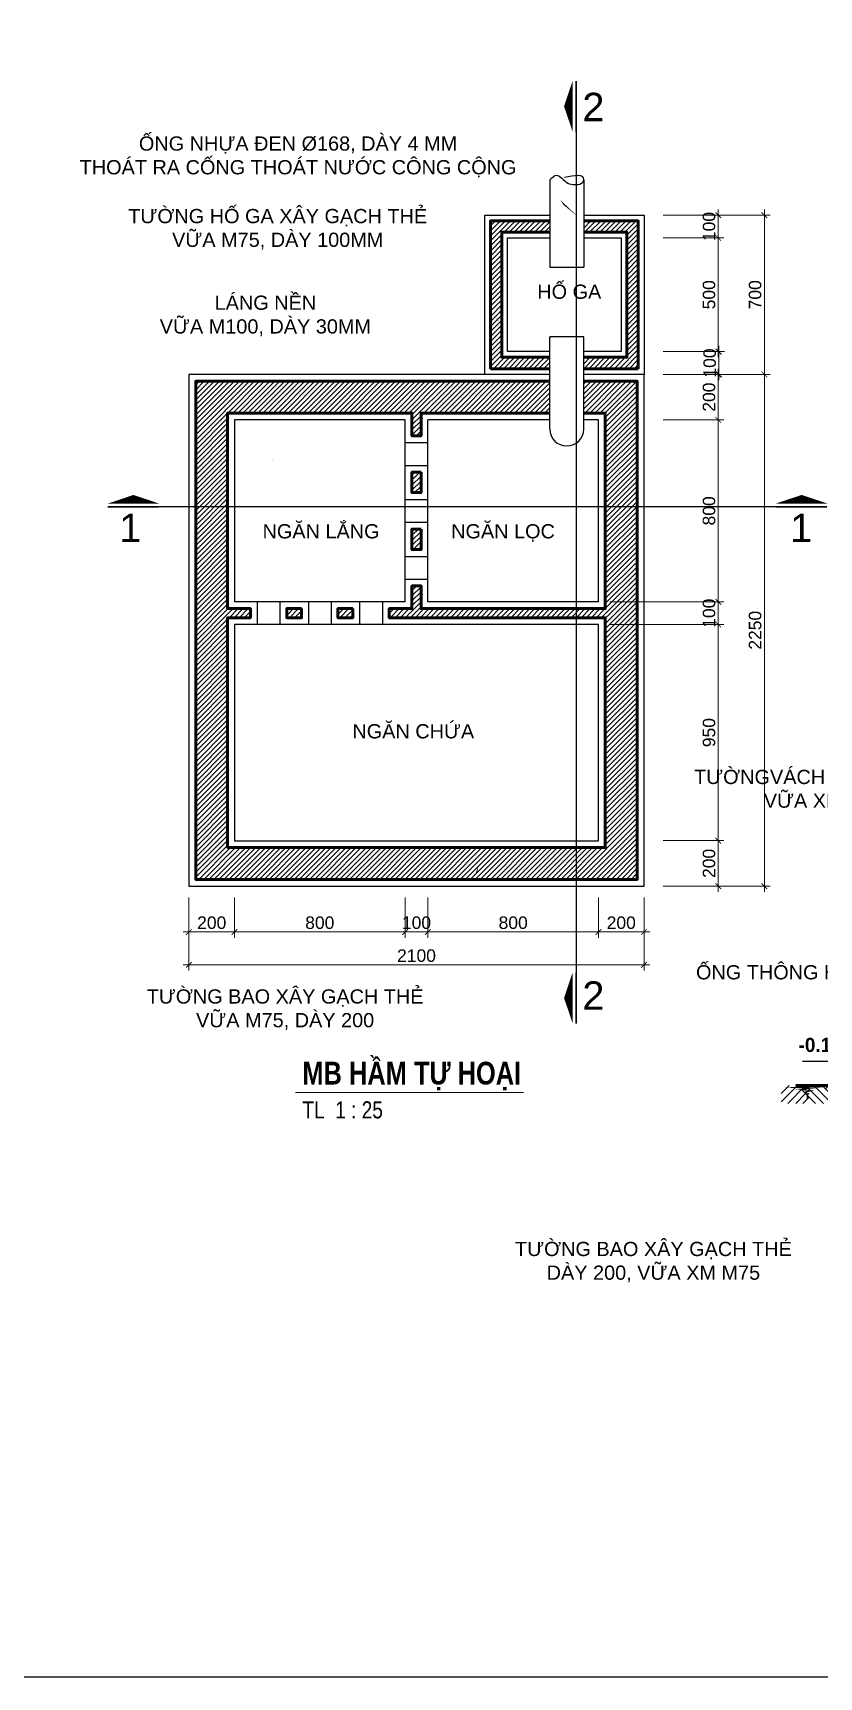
# Model space of a CAD drawing. Header units: millimetres. Extents: x 0 to 84000, y -29700 to 363007.
# Drawn here: x 42731 to 56553, y 0 to 28916 of the extents above; entities that cross this region are included whole.
import ezdxf

# ---------------------------------------------------------------- set-up
doc = ezdxf.new("R2010")
doc.units = ezdxf.units.MM
doc.linetypes.add('PVI-DASH', pattern=[3.8, 2.5, -1.3])
for name, color, linetype, lineweight in [('- Dims', 8, 'Continuous', 13), ('- Symbol', 30, 'Continuous', 25), ('- Wall', 1, 'Continuous', 50), ('G-ANNO-TTLB', 6, 'Continuous', 13), ('HACTH', 250, 'Continuous', 0), ('S-Text', 3, 'Continuous', 25)]:
    doc.layers.add(name, color=color, linetype=linetype, lineweight=lineweight)
doc.layers.add('G-ANNO-NPLT', color=191, linetype='Continuous', plot=False)
doc.styles.add('Arial_4', font='arial.ttf', dxfattribs={"width": 0.8, "height": 3})
doc.styles.add('Arial_B_4', font='arialbd.ttf', dxfattribs={"width": 0.8, "height": 4})
doc.styles.add('R-Arial', font='arial.ttf')
doc.dimstyles.new('SC-25-100', dxfattribs={"dimtxt": 220, "dimasz": 100, "dimexe": 100, "dimexo": 200, "dimgap": 50, "dimtad": 1, "dimdec": 0, "dimlfac": 0.25, "dimzin": 0, "dimdsep": 46, "dimtxsty": 'R-Arial', "dimblk": 'ARCHTICK', "dimcen": 0.5, "dimdle": 100, "dimclrd": 256, "dimclre": 256, "dimclrt": 4, "dimadec": 0, "dimazin": 0, "dimtfac": 1, "dimtdec": 0, "dimtix": 1, "dimtmove": 0, "dimatfit": 3, "dimfxl": 1, "dimtolj": 1, "dimtzin": 0, "dimlwd": -1, "dimlwe": -1, "dimarcsym": 0})
pattern_1 = [(45, (-29731.53, 147954.985), (-44.194174, 44.194174), [])]

# ---------------------------------------------------------------- blocks, each defined once
blk = doc.blocks.new('nendat')
at = {"color": 0, "ltscale": 5}
for p, q in [((144, 0), (0, -144)), ((72, 0), (0, -72)), ((216, 0), (58, -158)), ((216, -72), (130, -158)), ((180, -36), (302, -158)), ((247, -103), (192, -158)), ((216, 0), (374, -158)), ((288, 0), (446, -158)), ((360, 0), (494, -134)), ((422, 0), (391, -31)), ((484, 0), (422, -62)), ((556, 0), (458, -98)), ((556, -72), (470, -158)), ((556, -144), (542, -158))]:
    blk.add_line(p, q, dxfattribs=at)
at = {"color": 0, "ltscale": 5, "const_width": 10}
blk.add_lwpolyline([(148, 0), (315, -4), (126, -17), (289, -21), (168, -33), (263, -46), (207, -59), (241, -72), (228, -89), (231, -101), (231, -123)], dxfattribs=at)
blk = doc.blocks.new('_ArchTick')
at = {"color": 0, "linetype": 'ByBlock', "const_width": 0.15}
blk.add_lwpolyline([(-0.5, -0.5), (0.5, 0.5)], dxfattribs=at)
blk = doc.blocks.new('*D485')
at = {"layer": '- Dims', "transparency": 16777216}
for p, q in [((52675, 13710), (52675, 13004)), ((53475, 13710), (53475, 13004)), ((52575, 13104), (53575, 13104))]:
    blk.add_line(p, q, dxfattribs=at)
at = {"layer": 'Defpoints', "color": 0, "transparency": 16777216}
for p in [(52675, 13910), (53475, 13910), (53475, 13104)]:
    blk.add_point(p, dxfattribs=at)
at = {"layer": '- Dims', "transparency": 16777216, "xscale": 100, "yscale": 100, "zscale": 100, "rotation": 180}
blk.add_blockref('_ArchTick', (52675, 13104), dxfattribs=at)
at = {"layer": '- Dims', "transparency": 16777216, "xscale": 100, "yscale": 100, "zscale": 100}
blk.add_blockref('_ArchTick', (53475, 13104), dxfattribs=at)
at = {"layer": '- Dims', "color": 4, "transparency": 16777216, "insert": (53075, 13266), "char_height": 220, "attachment_point": 5, "style": 'R-Arial'}
blk.add_mtext('\\A1;200', dxfattribs=at)
blk = doc.blocks.new('*D486')
at = {"layer": '- Dims', "transparency": 16777216}
for p, q in [((45475, 13710), (45475, 13004)), ((46275, 13710), (46275, 13004)), ((45375, 13104), (46375, 13104))]:
    blk.add_line(p, q, dxfattribs=at)
at = {"layer": 'Defpoints', "color": 0, "transparency": 16777216}
for p in [(45475, 13910), (46275, 13910), (46275, 13104)]:
    blk.add_point(p, dxfattribs=at)
at = {"layer": '- Dims', "transparency": 16777216, "xscale": 100, "yscale": 100, "zscale": 100, "rotation": 180}
blk.add_blockref('_ArchTick', (45475, 13104), dxfattribs=at)
at = {"layer": '- Dims', "transparency": 16777216, "xscale": 100, "yscale": 100, "zscale": 100}
blk.add_blockref('_ArchTick', (46275, 13104), dxfattribs=at)
at = {"layer": '- Dims', "color": 4, "transparency": 16777216, "insert": (45875, 13266), "char_height": 220, "attachment_point": 5, "style": 'R-Arial'}
blk.add_mtext('\\A1;200', dxfattribs=at)
blk = doc.blocks.new('*D487')
at = {"layer": '- Dims', "transparency": 16777216}
for p, q in [((54780, 13810), (54780, 14810)), ((53809, 14710), (54880, 14710)), ((53809, 13910), (54880, 13910))]:
    blk.add_line(p, q, dxfattribs=at)
at = {"layer": 'Defpoints', "color": 0, "transparency": 16777216}
for p in [(53609, 14710), (54780, 14710), (53609, 13910)]:
    blk.add_point(p, dxfattribs=at)
at = {"layer": '- Dims', "transparency": 16777216, "xscale": 100, "yscale": 100, "zscale": 100}
for p, rotation in [((54780, 14710), 90), ((54780, 13910), 270)]:
    blk.add_blockref('_ArchTick', p, dxfattribs=dict(at, rotation=rotation))
at = {"layer": '- Dims', "color": 4, "transparency": 16777216, "insert": (54618, 14310), "char_height": 220, "attachment_point": 5, "rotation": 90, "style": 'R-Arial'}
blk.add_mtext('\\A1;200', dxfattribs=at)
blk = doc.blocks.new('*D488')
at = {"layer": '- Dims', "transparency": 16777216}
for p, q in [((53809, 18510), (54880, 18510)), ((54780, 14610), (54780, 18610)), ((53809, 14710), (54880, 14710))]:
    blk.add_line(p, q, dxfattribs=at)
at = {"layer": 'Defpoints', "color": 0, "transparency": 16777216}
for p in [(53609, 18510), (54780, 18510), (53609, 14710)]:
    blk.add_point(p, dxfattribs=at)
at = {"layer": '- Dims', "transparency": 16777216, "xscale": 100, "yscale": 100, "zscale": 100}
for p, rotation in [((54780, 18510), 90), ((54780, 14710), 270)]:
    blk.add_blockref('_ArchTick', p, dxfattribs=dict(at, rotation=rotation))
at = {"layer": '- Dims', "color": 4, "transparency": 16777216, "insert": (54618, 16610), "char_height": 220, "attachment_point": 5, "rotation": 90, "style": 'R-Arial'}
blk.add_mtext('\\A1;950', dxfattribs=at)
blk = doc.blocks.new('*D489')
at = {"layer": '- Dims', "transparency": 16777216}
for p, q in [((53809, 22110), (54880, 22110)), ((54780, 18810), (54780, 22210)), ((53809, 18910), (54880, 18910))]:
    blk.add_line(p, q, dxfattribs=at)
at = {"layer": 'Defpoints', "color": 0, "transparency": 16777216}
for p in [(53609, 22110), (54780, 22110), (53609, 18910)]:
    blk.add_point(p, dxfattribs=at)
at = {"layer": '- Dims', "transparency": 16777216, "xscale": 100, "yscale": 100, "zscale": 100}
for p, rotation in [((54780, 22110), 90), ((54780, 18910), 270)]:
    blk.add_blockref('_ArchTick', p, dxfattribs=dict(at, rotation=rotation))
at = {"layer": '- Dims', "color": 4, "transparency": 16777216, "insert": (54618, 20510), "char_height": 220, "attachment_point": 5, "rotation": 90, "style": 'R-Arial'}
blk.add_mtext('\\A1;800', dxfattribs=at)
blk = doc.blocks.new('*D490')
at = {"layer": '- Dims', "transparency": 16777216}
for p, q in [((53809, 22910), (54880, 22910)), ((54780, 22010), (54780, 23010)), ((53809, 22110), (54880, 22110))]:
    blk.add_line(p, q, dxfattribs=at)
at = {"layer": 'Defpoints', "color": 0, "transparency": 16777216}
for p in [(53609, 22910), (54780, 22910), (53609, 22110)]:
    blk.add_point(p, dxfattribs=at)
at = {"layer": '- Dims', "transparency": 16777216, "xscale": 100, "yscale": 100, "zscale": 100}
for p, rotation in [((54780, 22910), 90), ((54780, 22110), 270)]:
    blk.add_blockref('_ArchTick', p, dxfattribs=dict(at, rotation=rotation))
at = {"layer": '- Dims', "color": 4, "transparency": 16777216, "insert": (54618, 22510), "char_height": 220, "attachment_point": 5, "rotation": 90, "style": 'R-Arial'}
blk.add_mtext('\\A1;200', dxfattribs=at)
blk = doc.blocks.new('*D491')
at = {"layer": '- Dims', "transparency": 16777216}
for p, q in [((53809, 23310), (54892, 23310)), ((54792, 22810), (54792, 23410)), ((53809, 22910), (54892, 22910))]:
    blk.add_line(p, q, dxfattribs=at)
at = {"layer": 'Defpoints', "color": 0, "transparency": 16777216}
for p in [(53609, 23310), (54792, 23310), (53609, 22910)]:
    blk.add_point(p, dxfattribs=at)
at = {"layer": '- Dims', "transparency": 16777216, "xscale": 100, "yscale": 100, "zscale": 100}
for p, rotation in [((54792, 23310), 90), ((54792, 22910), 270)]:
    blk.add_blockref('_ArchTick', p, dxfattribs=dict(at, rotation=rotation))
at = {"layer": '- Dims', "color": 4, "transparency": 16777216, "insert": (54630, 23110), "char_height": 220, "attachment_point": 5, "rotation": 90, "style": 'R-Arial'}
blk.add_mtext('\\A1;100', dxfattribs=at)
blk = doc.blocks.new('*D492')
at = {"layer": '- Dims', "transparency": 16777216}
for p, q in [((53809, 25310), (54880, 25310)), ((54780, 23210), (54780, 25410)), ((53809, 23310), (54880, 23310))]:
    blk.add_line(p, q, dxfattribs=at)
at = {"layer": 'Defpoints', "color": 0, "transparency": 16777216}
for p in [(53609, 25310), (54780, 25310), (53609, 23310)]:
    blk.add_point(p, dxfattribs=at)
at = {"layer": '- Dims', "transparency": 16777216, "xscale": 100, "yscale": 100, "zscale": 100}
for p, rotation in [((54780, 25310), 90), ((54780, 23310), 270)]:
    blk.add_blockref('_ArchTick', p, dxfattribs=dict(at, rotation=rotation))
at = {"layer": '- Dims', "color": 4, "transparency": 16777216, "insert": (54618, 24310), "char_height": 220, "attachment_point": 5, "rotation": 90, "style": 'R-Arial'}
blk.add_mtext('\\A1;500', dxfattribs=at)
blk = doc.blocks.new('*D493')
at = {"layer": '- Dims', "transparency": 16777216}
for p, q in [((54780, 25210), (54780, 25810)), ((53809, 25710), (54880, 25710)), ((53809, 25310), (54880, 25310))]:
    blk.add_line(p, q, dxfattribs=at)
at = {"layer": 'Defpoints', "color": 0, "transparency": 16777216}
for p in [(53609, 25710), (54780, 25710), (53609, 25310)]:
    blk.add_point(p, dxfattribs=at)
at = {"layer": '- Dims', "transparency": 16777216, "xscale": 100, "yscale": 100, "zscale": 100}
for p, rotation in [((54780, 25710), 90), ((54780, 25310), 270)]:
    blk.add_blockref('_ArchTick', p, dxfattribs=dict(at, rotation=rotation))
at = {"layer": '- Dims', "color": 4, "transparency": 16777216, "insert": (54618, 25510), "char_height": 220, "attachment_point": 5, "rotation": 90, "style": 'R-Arial'}
blk.add_mtext('\\A1;100', dxfattribs=at)
blk = doc.blocks.new('*D494')
at = {"layer": '- Dims', "transparency": 16777216}
for p, q in [((53809, 22910), (55691, 22910)), ((55591, 13810), (55591, 23010)), ((53809, 13910), (55691, 13910))]:
    blk.add_line(p, q, dxfattribs=at)
at = {"layer": 'Defpoints', "color": 0, "transparency": 16777216}
for p in [(53609, 22910), (55591, 22910), (53609, 13910)]:
    blk.add_point(p, dxfattribs=at)
at = {"layer": '- Dims', "transparency": 16777216, "xscale": 100, "yscale": 100, "zscale": 100}
for p, rotation in [((55591, 22910), 90), ((55591, 13910), 270)]:
    blk.add_blockref('_ArchTick', p, dxfattribs=dict(at, rotation=rotation))
at = {"layer": '- Dims', "color": 4, "transparency": 16777216, "insert": (55429, 18410), "char_height": 220, "attachment_point": 5, "rotation": 90, "style": 'R-Arial'}
blk.add_mtext('\\A1;2250', dxfattribs=at)
blk = doc.blocks.new('*D495')
at = {"layer": '- Dims', "transparency": 16777216}
for p, q in [((55591, 22810), (55591, 25810)), ((53809, 25710), (55691, 25710)), ((53809, 22910), (55691, 22910))]:
    blk.add_line(p, q, dxfattribs=at)
at = {"layer": 'Defpoints', "color": 0, "transparency": 16777216}
for p in [(53609, 25710), (55591, 25710), (53609, 22910)]:
    blk.add_point(p, dxfattribs=at)
at = {"layer": '- Dims', "transparency": 16777216, "xscale": 100, "yscale": 100, "zscale": 100}
for p, rotation in [((55591, 25710), 90), ((55591, 22910), 270)]:
    blk.add_blockref('_ArchTick', p, dxfattribs=dict(at, rotation=rotation))
at = {"layer": '- Dims', "color": 4, "transparency": 16777216, "insert": (55429, 24310), "char_height": 220, "attachment_point": 5, "rotation": 90, "style": 'R-Arial'}
blk.add_mtext('\\A1;700', dxfattribs=at)
blk = doc.blocks.new('*D496')
at = {"layer": '- Dims', "transparency": 16777216}
for p, q in [((46275, 13710), (46275, 13004)), ((49275, 13710), (49275, 13004)), ((46175, 13104), (49375, 13104))]:
    blk.add_line(p, q, dxfattribs=at)
at = {"layer": 'Defpoints', "color": 0, "transparency": 16777216}
for p in [(46275, 13910), (49275, 13910), (49275, 13104)]:
    blk.add_point(p, dxfattribs=at)
at = {"layer": '- Dims', "transparency": 16777216, "xscale": 100, "yscale": 100, "zscale": 100, "rotation": 180}
blk.add_blockref('_ArchTick', (46275, 13104), dxfattribs=at)
at = {"layer": '- Dims', "transparency": 16777216, "xscale": 100, "yscale": 100, "zscale": 100}
blk.add_blockref('_ArchTick', (49275, 13104), dxfattribs=at)
at = {"layer": '- Dims', "color": 4, "transparency": 16777216, "insert": (47775, 13266), "char_height": 220, "attachment_point": 5, "style": 'R-Arial'}
blk.add_mtext('\\A1;800', dxfattribs=at)
blk = doc.blocks.new('*D497')
at = {"layer": '- Dims', "transparency": 16777216}
for p, q in [((49275, 13710), (49275, 13004)), ((49675, 13710), (49675, 13004)), ((49175, 13104), (49775, 13104))]:
    blk.add_line(p, q, dxfattribs=at)
at = {"layer": 'Defpoints', "color": 0, "transparency": 16777216}
for p in [(49275, 13910), (49675, 13910), (49675, 13104)]:
    blk.add_point(p, dxfattribs=at)
at = {"layer": '- Dims', "transparency": 16777216, "xscale": 100, "yscale": 100, "zscale": 100, "rotation": 180}
blk.add_blockref('_ArchTick', (49275, 13104), dxfattribs=at)
at = {"layer": '- Dims', "transparency": 16777216, "xscale": 100, "yscale": 100, "zscale": 100}
blk.add_blockref('_ArchTick', (49675, 13104), dxfattribs=at)
at = {"layer": '- Dims', "color": 4, "transparency": 16777216, "insert": (49475, 13266), "char_height": 220, "attachment_point": 5, "style": 'R-Arial'}
blk.add_mtext('\\A1;100', dxfattribs=at)
blk = doc.blocks.new('*D498')
at = {"layer": '- Dims', "transparency": 16777216}
for p, q in [((49675, 13710), (49675, 13004)), ((52675, 13710), (52675, 13004)), ((49575, 13104), (52775, 13104))]:
    blk.add_line(p, q, dxfattribs=at)
at = {"layer": 'Defpoints', "color": 0, "transparency": 16777216}
for p in [(49675, 13910), (52675, 13910), (52675, 13104)]:
    blk.add_point(p, dxfattribs=at)
at = {"layer": '- Dims', "transparency": 16777216, "xscale": 100, "yscale": 100, "zscale": 100, "rotation": 180}
blk.add_blockref('_ArchTick', (49675, 13104), dxfattribs=at)
at = {"layer": '- Dims', "transparency": 16777216, "xscale": 100, "yscale": 100, "zscale": 100}
blk.add_blockref('_ArchTick', (52675, 13104), dxfattribs=at)
at = {"layer": '- Dims', "color": 4, "transparency": 16777216, "insert": (51175, 13266), "char_height": 220, "attachment_point": 5, "style": 'R-Arial'}
blk.add_mtext('\\A1;800', dxfattribs=at)
blk = doc.blocks.new('*D499')
at = {"layer": '- Dims', "transparency": 16777216}
for p, q in [((45475, 13710), (45475, 12425)), ((53475, 13710), (53475, 12425)), ((45375, 12525), (53575, 12525))]:
    blk.add_line(p, q, dxfattribs=at)
at = {"layer": 'Defpoints', "color": 0, "transparency": 16777216}
for p in [(45475, 13910), (53475, 13910), (53475, 12525)]:
    blk.add_point(p, dxfattribs=at)
at = {"layer": '- Dims', "transparency": 16777216, "xscale": 100, "yscale": 100, "zscale": 100, "rotation": 180}
blk.add_blockref('_ArchTick', (45475, 12525), dxfattribs=at)
at = {"layer": '- Dims', "transparency": 16777216, "xscale": 100, "yscale": 100, "zscale": 100}
blk.add_blockref('_ArchTick', (53475, 12525), dxfattribs=at)
at = {"layer": '- Dims', "color": 4, "transparency": 16777216, "insert": (49475, 12687), "char_height": 220, "attachment_point": 5, "style": 'R-Arial'}
blk.add_mtext('\\A1;2100', dxfattribs=at)
blk = doc.blocks.new('*D484')
at = {"layer": '- Dims', "ltscale": 0.5, "transparency": 16777216}
for p, q in [((52875, 18910), (54880, 18910)), ((54780, 18910), (54780, 19010)), ((54780, 18910), (54780, 18510)), ((52875, 18510), (54880, 18510)), ((54780, 18510), (54780, 18410))]:
    blk.add_line(p, q, dxfattribs=at)
at = {"layer": 'Defpoints', "color": 0, "ltscale": 0.5, "transparency": 16777216}
for p in [(52675, 18910), (52675, 18510), (54780, 18510)]:
    blk.add_point(p, dxfattribs=at)
at = {"layer": '- Dims', "ltscale": 0.5, "transparency": 16777216, "xscale": 100, "yscale": 100, "zscale": 100}
for p, rotation in [((54780, 18910), 270), ((54780, 18510), 90)]:
    blk.add_blockref('_ArchTick', p, dxfattribs=dict(at, rotation=rotation))
at = {"layer": '- Dims', "color": 4, "ltscale": 0.5, "transparency": 16777216, "insert": (54618, 18710), "char_height": 220, "attachment_point": 5, "rotation": 90, "style": 'R-Arial'}
blk.add_mtext('\\A1;100', dxfattribs=at)

msp = doc.modelspace()

# ---------------------------------------------------------------- hatches: boundary and pattern name
at = {"layer": 'HACTH', "lineweight": -2, "ltscale": 30}
h = msp.add_hatch(dxfattribs=at)
h.set_pattern_fill('ANSI31', color=256, scale=500, style=0)
h.set_pattern_definition(pattern_1)
h.paths.add_polyline_path([(50774.8, 25609.9), (50774.8, 23009.9), (51816.8, 23009.9), (51816.8, 23209.9), (50974.8, 23209.9), (50974.8, 25409.9), (51816.8, 25409.9), (51816.8, 25609.9)])
h = msp.add_hatch(dxfattribs=at)
h.set_pattern_fill('ANSI31', color=256, scale=500, style=0)
h.set_pattern_definition(pattern_1)
h.paths.add_polyline_path([(53374.8, 25609.9), (52416.8, 25609.9), (52416.8, 25409.9), (53174.8, 25409.9), (53174.8, 23209.9), (52416.8, 23209.9), (52416.8, 23009.9), (53374.8, 23009.9)])
h = msp.add_hatch(dxfattribs=at)
h.set_pattern_fill('ANSI31', color=256, scale=500, style=0)
h.set_pattern_definition(pattern_1)
h.paths.add_polyline_path([(53354.8, 22789.9), (52416.8, 22789.9), (52416.8, 22229.9), (52794.8, 22229.9), (52794.8, 18789.9), (49554.8, 18789.9), (49554.8, 18829.9), (49394.8, 18829.9), (49394.8, 18789.9), (48994.8, 18789.9), (48994.8, 18629.9), (52794.8, 18629.9), (52794.8, 14589.9), (46154.8, 14589.9), (46154.8, 18629.9), (46554.8, 18629.9), (46554.8, 18789.9), (46154.8, 18789.9), (46154.8, 22229.9), (49394.8, 22229.9), (49394.8, 21829.9), (49554.8, 21829.9), (49554.8, 22229.9), (51816.8, 22229.9), (51816.8, 22789.9), (45594.8, 22789.9), (45594.8, 14029.9), (53354.8, 14029.9), (53354.8, 18909.9)])
h = msp.add_hatch(dxfattribs=at)
h.set_pattern_fill('ANSI31', color=256, scale=500, style=0)
h.set_pattern_definition(pattern_1)
h.paths.add_polyline_path([(49554.8, 21189.9), (49394.8, 21189.9), (49394.8, 20829.9), (49554.8, 20829.9)])
h.paths.add_polyline_path([(49554.8, 20189.9), (49394.8, 20189.9), (49394.8, 19829.9), (49554.8, 19829.9)])
h.paths.add_polyline_path([(49554.8, 19189.9), (49394.8, 19189.9), (49394.8, 18829.9), (49554.8, 18829.9)])
h = msp.add_hatch(dxfattribs=at)
h.set_pattern_fill('ANSI31', color=256, scale=500, style=0)
h.set_pattern_definition(pattern_1)
h.paths.add_polyline_path([(48094.8, 18789.9), (48094.8, 18629.9), (48354.8, 18629.9), (48354.8, 18789.9)])
h.paths.add_polyline_path([(47194.8, 18789.9), (47194.8, 18629.9), (47454.8, 18629.9), (47454.8, 18789.9)])

# ---------------------------------------------------------------- linework, layer by layer
at = {"layer": '- Symbol', "linetype": 'PVI-DASH'}
for p, q in [((52281.2, 27171.4), (52281.2, 12388.3)), ((55793.7, 20578.2), (44240.3, 20578.2))]:
    msp.add_line(p, q, dxfattribs=at)
at = {"layer": '- Wall', "ltscale": 5}
for points in [[(50774.8, 23009.9), (50774.8, 25609.9), (51816.8, 25609.9)], [(52416.8, 25609.9), (53374.8, 25609.9), (53374.8, 23009.9)], [(51816.8, 23209.9), (50974.8, 23209.9), (50974.8, 25409.9), (51816.8, 25409.9)], [(52416.8, 25409.9), (53174.8, 25409.9), (53174.8, 23209.9), (52416.8, 23209.9)], [(50774.8, 23009.9), (51816.8, 23009.9)], [(52416.8, 23009.9), (53374.8, 23009.9)], [(51816.8, 22789.9), (45594.8, 22789.9), (45594.8, 14029.9), (53354.8, 14029.9), (53354.8, 18909.9), (53354.8, 22789.9), (52416.8, 22789.9)], [(52416.8, 22229.9), (52794.8, 22229.9), (52794.8, 18789.9), (49554.8, 18789.9), (49554.8, 19189.9), (49394.8, 19189.9), (49394.8, 18789.9), (48994.8, 18789.9), (48994.8, 18629.9), (52794.8, 18629.9), (52794.8, 14589.9), (46154.8, 14589.9), (46154.8, 18629.9), (46554.8, 18629.9), (46554.8, 18789.9), (46154.8, 18789.9), (46154.8, 22229.9), (49394.8, 22229.9), (49394.8, 21829.9), (49554.8, 21829.9), (49554.8, 22229.9), (51816.8, 22229.9)], [(58417.2, 10405.1), (56145.9, 10405.1)]]:
    msp.add_lwpolyline(points, dxfattribs=at)
for points in [[(49554.8, 21189.9), (49394.8, 21189.9), (49394.8, 20829.9), (49554.8, 20829.9)], [(49554.8, 20189.9), (49394.8, 20189.9), (49394.8, 19829.9), (49554.8, 19829.9)], [(47454.8, 18789.9), (47194.8, 18789.9), (47194.8, 18629.9), (47454.8, 18629.9)], [(48354.8, 18789.9), (48094.8, 18789.9), (48094.8, 18629.9), (48354.8, 18629.9)]]:
    msp.add_lwpolyline(points, close=True, dxfattribs=at)
at = {"ltscale": 300}
for p, q in [((51816.8, 26333.9), (51816.8, 24794.3)), ((52416.8, 26330.9), (52416.8, 24794.3)), ((51816.8, 21950.6), (51816.8, 23569.2)), ((52416.8, 23569.2), (51816.8, 23569.2)), ((52416.8, 21950.6), (52416.8, 23569.2))]:
    msp.add_line(p, q, dxfattribs=at)
for p, q in [((51816.8, 24794.3), (52416.8, 24794.3)), ((57632.8, 10828.7), (56262.2, 10828.7))]:
    msp.add_line(p, q)
at = {"ltscale": 5}
for p, q in [((49274.8, 18909.9), (49274.8, 22109.9)), ((49674.8, 18909.9), (49674.8, 22109.9)), ((49274.8, 21709.9), (49674.8, 21709.9)), ((49274.8, 21309.9), (49674.8, 21309.9)), ((49274.8, 20709.9), (49674.8, 20709.9)), ((49274.8, 20309.9), (49674.8, 20309.9)), ((49274.8, 20309.9), (49674.8, 20309.9)), ((49274.8, 19709.9), (49674.8, 19709.9)), ((49274.8, 19709.9), (49674.8, 19709.9)), ((49274.8, 19309.9), (49674.8, 19309.9)), ((49274.8, 19309.9), (49674.8, 19309.9)), ((49274.8, 18909.9), (46274.8, 18909.9)), ((46674.8, 18909.9), (46674.8, 18509.9)), ((47074.8, 18909.9), (47074.8, 18509.9)), ((47074.8, 18909.9), (47074.8, 18509.9)), ((47574.8, 18909.9), (47574.8, 18509.9)), ((47974.8, 18909.9), (47974.8, 18509.9)), ((47974.8, 18909.9), (47974.8, 18509.9)), ((48474.8, 18909.9), (48474.8, 18509.9)), ((48874.8, 18909.9), (48874.8, 18509.9)), ((48874.8, 18909.9), (48874.8, 18509.9)), ((52674.8, 18909.9), (49674.8, 18909.9)), ((53474.8, 13909.9), (53474.8, 18909.9)), ((52674.8, 18509.9), (46274.8, 18509.9))]:
    msp.add_line(p, q, dxfattribs=at)
at = {"lineweight": -2, "ltscale": 30}
for points in [[(52069.7, 27624.3, 0, 900, 0), (52220.6, 27624.3, 900, 900, 0)], [(44499.2, 20789.7, 0, 900, 0), (44499.2, 20638.8, 900, 900, 0)], [(56246.7, 20789.7, 0, 900, 0), (56246.7, 20638.8, 900, 900, 0)], [(52069.7, 11943.8, 0, 900, 0), (52220.6, 11943.8, 900, 900, 0)]]:
    msp.add_lwpolyline(points, format="xyseb", dxfattribs=at)
at = {"lineweight": -2, "ltscale": 30, "const_width": 30}
for points in [[(52281.2, 27171.4), (52281.2, 28068.8)], [(44046.2, 20578.2), (44943.6, 20578.2)], [(55793.7, 20578.2), (56691.2, 20578.2)], [(52281.2, 11490.8), (52281.2, 12388.3)]]:
    msp.add_lwpolyline(points, dxfattribs=at)
for points in [[(52111.9, 26357.8, 0, 0, 0), (52111.9, 26805.8, 144, 0, 0), (52111.9, 26949.8, 0, 0, 0)], [(52099.7, 21577, 0, 0, 0), (52099.7, 23748, 150, 0, 0), (52099.7, 23898, 0, 0, 0)], [(48952.8, 21521.5, 0, 0, 0), (49872.1, 21521.5, 150, 0, 0), (50022.1, 21521.5, 0, 0, 0)], [(48952.8, 20508.2, 0, 0, 0), (49872.1, 20508.2, 150, 0, 0), (50022.1, 20508.2, 0, 0, 0)], [(48952.8, 19487.3, 0, 0, 0), (49872.1, 19487.3, 150, 0, 0), (50022.1, 19487.3, 0, 0, 0)], [(48952.8, 19486, 0, 0, 0), (49872.1, 19486, 150, 0, 0), (50022.1, 19486, 0, 0, 0)], [(46859.2, 18223.1, 0, 0, 0), (46859.2, 19142.4, 150, 0, 0), (46859.2, 19292.4, 0, 0, 0)], [(47798.8, 18223.1, 0, 0, 0), (47798.8, 19142.4, 150, 0, 0), (47798.8, 19292.4, 0, 0, 0)], [(48676.9, 18223.1, 0, 0, 0), (48676.9, 19142.4, 150, 0, 0), (48676.9, 19292.4, 0, 0, 0)]]:
    msp.add_lwpolyline(points, format="xyseb")
at = {"ltscale": 5}
for points in [[(50674.8, 22909.9), (50674.8, 25709.9), (51816.8, 25709.9)], [(52416.8, 25709.9), (53474.8, 25709.9), (53474.8, 22909.9)], [(51074.8, 23309.9), (51074.8, 25309.9), (51816.8, 25309.9)], [(52416.8, 25309.9), (53074.8, 25309.9), (53074.8, 23309.9)], [(51816.8, 23309.9), (51074.8, 23309.9)], [(53074.8, 23309.9), (52416.8, 23309.9)], [(51816.8, 22909.9), (45474.8, 22909.9), (45474.8, 13909.9), (53474.8, 13909.9), (53474.8, 22909.9), (52416.8, 22909.9)], [(49274.8, 22109.9), (46274.8, 22109.9), (46274.8, 18909.9)], [(51816.8, 22109.9), (49674.8, 22109.9)], [(52674.8, 18909.9), (52674.8, 22109.9), (52416.8, 22109.9)], [(46274.8, 18509.9), (46274.8, 14709.9), (52674.8, 14709.9), (52674.8, 18509.9)]]:
    msp.add_lwpolyline(points, dxfattribs=at)
at = {"ltscale": 300}
msp.add_arc((52116.8, 21950.6), 300, 180, 0, dxfattribs=at)
at = {"end_tangent": (-0.7402684, -0.6723114)}
msp.add_spline([(51816.8, 26333.9), (51936.9, 26412.3), (52133.1, 26275.1), (52254.7, 26247.6), (52376.3, 26271.1), (52403.8, 26298.6), (52415.2, 26333.9), (52075.6, 26374.2)], degree=3, dxfattribs=at)
at = {"layer": 'Defpoints'}
msp.add_lwpolyline([(84000, 29700), (84000, 0), (42000, 0), (42000, 29700)], close=True, dxfattribs=at)
at = {"layer": 'G-ANNO-NPLT', "lineweight": 13}
msp.add_line((47350.2, 10280.9), (51356, 10280.9), dxfattribs=at)
at = {"layer": 'HACTH', "ltscale": 5}
for points in [[(43513, 26699.8, 0, 0, 0), (51509.6, 26699.8, 0, 0, -1), (51509.6, 26445.7, 0, 0, 0), (51860.7, 26113, 100, 0, 0), (52060.2, 25888.5, 0, 0, 0)], [(44459.7, 25384.2, 0, 0, 0), (49722.4, 25384.2, 0, 0, -1), (49722.4, 25130.1, 0, 0, 0), (50689.9, 24095.2, 100, 0, 0), (50889.4, 23870.7, 0, 0, 0)], [(44968.4, 23840.3, 0, 0, 0), (49011.4, 23840.3, 0, 0, -1), (49011.4, 23586.2, 0, 0, 0), (47188.5, 21664.5, 100, 0, 0), (46940.2, 21395.8, 0, 0, 0)], [(60565.4, 15556.9, 0, 0, 0), (54320.7, 15556.9, 0, 0, -1), (54320.7, 15811, 0, 0, 0), (51202.1, 18636.9, 100, 0, 0), (51024.1, 18789.9, 0, 0, 0)], [(44799.8, 11716.2, 0, 0, 0), (49742.5, 11716.2, 0, 0, 1), (49742.5, 11970.2, 0, 0, 0), (50414.1, 13850.5, 100, 0, 0), (50540.8, 14156.9, 0, 0, 0)], [(54549.4, 12122, 0, 0, 0), (58771.2, 12122, 0, 0, -1), (58771.2, 11867.9, 0, 0, 0), (59477.1, 10939, 100, 0, 0), (59676.6, 10714.5, 0, 0, 0)], [(51680.3, 7265.1, 0, 0, 0), (56090.8, 7265.1, 0, 0, -1), (56090.8, 7011.1, 0, 0, 0), (58565.8, 6018.8, 100, 0, 0), (58838.6, 5893.6, 0, 0, 0)]]:
    msp.add_lwpolyline(points, format="xyseb", dxfattribs=at)

# ---------------------------------------------------------------- block references
at = {"layer": 'HACTH', "lineweight": -2, "ltscale": 30, "xscale": 2, "yscale": 2, "zscale": 2}
msp.add_blockref('nendat', (55884.7, 10405.1), dxfattribs=at)

# ---------------------------------------------------------------- texts
at = {"layer": 'G-ANNO-TTLB', "attachment_point": 1}
for s, insert, char_height, width, style in [('MB HẦM TỰ HOẠI', (47468.3, 10821.7), 400, 4421.667, 'Arial_B_4'), ('TL  1 : 25', (47468.3, 10125.8), 300, 1757.299, 'Arial_4')]:
    msp.add_mtext(s, dxfattribs=dict(at, insert=insert, char_height=char_height, width=width, style=style))
at = {"layer": 'S-Text', "lineweight": -2, "ltscale": 30, "char_height": 500, "attachment_point": 5, "style": 'R-Arial'}
for s, insert in [('2', (52584.9, 27612.5)), ('1', (44444.4, 20211.2)), ('1', (56237.5, 20211.2)), ('2', (52584.9, 11986.6))]:
    msp.add_mtext(s, dxfattribs=dict(at, insert=insert))
at = {"layer": 'S-Text', "char_height": 250, "attachment_point": 2, "style": 'R-Arial'}
for s, insert in [('ỐNG NHỰA ĐEN %%C168, DÀY 4 MM\\PTHOÁT RA CỐNG THOÁT NƯỚC CÔNG CỘNG', (47393, 27095)), ('TƯỜNG HỐ GA XÂY GẠCH THẺ\\PVỮA M75, DÀY 100MM', (47035.6, 25819)), ('LÁNG NỀN\\PVỮA M100, DÀY 30MM', (46818.6, 24295.3)), ('HỐ GA', (52161.2, 24489.1)), ('NGĂN LẮNG', (47797.1, 20275.9)), ('NGĂN LỌC', (50996.2, 20275.9)), ('NGĂN CHỨA', (49419.2, 16758.5)), ('TƯỜNGVÁCH NGĂN XÂY GẠCH ỐNG\\PVỮA XM M75, DÀY 100', (57457.3, 15955.8)), ('ỐNG THÔNG HƠI PVC %%C60', (56624.6, 12520.9)), ('TƯỜNG BAO XÂY GẠCH THẺ\\PVỮA M75, DÀY 200', (47165.9, 12095.2)), ('TƯỜNG BAO XÂY GẠCH THẺ\\PDÀY 200, VỮA XM M75', (53640.2, 7654.8))]:
    msp.add_mtext(s, dxfattribs=dict(at, insert=insert))
at = {"layer": 'S-Text', "insert": (56665.2, 11243.3), "char_height": 250, "width": 3110.287, "attachment_point": 2, "style": 'R-Arial'}
msp.add_mtext('{\\fVNI-Aptima|b1|i0|c0|p2;-0.100}', dxfattribs=at)

# ---------------------------------------------------------------- dimensions: what is measured, and where the dimension line sits
at = {"layer": '- Dims'}
for base, p1, p2, picture, middle in [((54780.1, 25710.4), (53608.9, 25309.9), (53608.9, 25710.4), '*D493', (54780.1, 25510.1)), ((54791.9, 23309.9), (53608.9, 22909.9), (53608.9, 23309.9), '*D491', (54791.9, 23109.9))]:
    dim = msp.add_linear_dim(base=base, p1=p1, p2=p2, angle=90, dimstyle='SC-25-100', dxfattribs=at)
    dim.commit()
    dim.dimension.update_dxf_attribs({"geometry": picture, "text_midpoint": middle, "dimtype": 160})
for base, p1, p2, picture, middle in [((55590.9, 25710.4), (53608.9, 22909.9), (53608.9, 25710.4), '*D495', (55428.5, 24310.1)), ((54780.1, 25309.9), (53608.9, 23309.9), (53608.9, 25309.9), '*D492', (54617.7, 24309.9)), ((54780.1, 22909.9), (53608.9, 22109.9), (53608.9, 22909.9), '*D490', (54617.7, 22509.9)), ((55590.9, 22909.9), (53608.9, 13909.9), (53608.9, 22909.9), '*D494', (55428.5, 18409.9)), ((54780.1, 22109.9), (53608.9, 18909.9), (53608.9, 22109.9), '*D489', (54617.7, 20509.9)), ((54780.1, 18509.9), (53608.9, 14709.9), (53608.9, 18509.9), '*D488', (54617.7, 16609.9)), ((54780.1, 14709.9), (53608.9, 13909.9), (53608.9, 14709.9), '*D487', (54617.7, 14309.9))]:
    dim = msp.add_linear_dim(base=base, p1=p1, p2=p2, angle=90, dimstyle='SC-25-100', dxfattribs=at)
    dim.commit()
    dim.dimension.update_dxf_attribs({"geometry": picture, "text_midpoint": middle})
at = {"layer": '- Dims', "ltscale": 0.5}
dim = msp.add_linear_dim(base=(54780.1, 18509.9), p1=(52674.8, 18909.9), p2=(52674.8, 18509.9), angle=90, dimstyle='SC-25-100', dxfattribs=at)
dim.commit()
dim.dimension.update_dxf_attribs({"geometry": '*D484', "text_midpoint": (54617.7, 18709.9)})
at = {"layer": '- Dims'}
for base, p1, p2, picture, middle in [((46274.8, 13104), (45474.8, 13909.9), (46274.8, 13909.9), '*D486', (45874.8, 13266.4)), ((53474.8, 13104), (52674.8, 13909.9), (53474.8, 13909.9), '*D485', (53074.8, 13266.4))]:
    dim = msp.add_linear_dim(base=base, p1=p1, p2=p2, dimstyle='SC-25-100', dxfattribs=at)
    dim.commit()
    dim.dimension.update_dxf_attribs({"geometry": picture, "text_midpoint": middle})
for base, p1, p2, text, picture, middle in [((53474.8, 12524.7), (45474.8, 13909.9), (53474.8, 13909.9), '2100', '*D499', (49474.8, 12687)), ((49274.8, 13104), (46274.8, 13909.9), (49274.8, 13909.9), '800', '*D496', (47774.8, 13266.4)), ((52674.8, 13104), (49674.8, 13909.9), (52674.8, 13909.9), '800', '*D498', (51174.8, 13266.4))]:
    dim = msp.add_linear_dim(base=base, p1=p1, p2=p2, text=text, dimstyle='SC-25-100', dxfattribs=at)
    dim.commit()
    dim.dimension.update_dxf_attribs({"geometry": picture, "text_midpoint": middle})
dim = msp.add_linear_dim(base=(49674.8, 13104), p1=(49274.8, 13909.9), p2=(49674.8, 13909.9), dimstyle='SC-25-100', dxfattribs=at)
dim.commit()
dim.dimension.update_dxf_attribs({"geometry": '*D497', "text_midpoint": (49474.8, 13104), "dimtype": 160})

doc.saveas('drawing.dxf')
